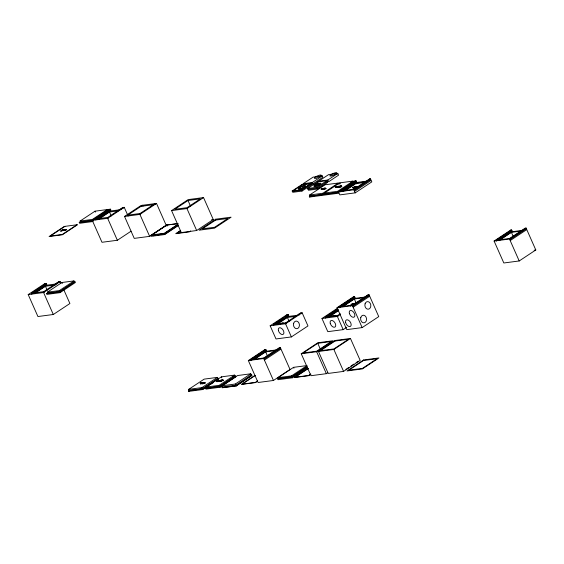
<?xml version="1.0" encoding="UTF-8"?>
<svg xmlns="http://www.w3.org/2000/svg" width="564" height="564" viewBox="0 0 564 564"><rect width="100%" height="100%" fill="white"/><g stroke="black" fill="none" stroke-linecap="round" stroke-linejoin="round"><path stroke-width="0.85" d="M65.544 229.759L63.929 230.366M319.139 183.596L318.195 184.195M319.33 184.04L318.568 184.555L318.152 184.097M317.793 183.998L317.349 184.4L317.793 184.118M60.609 231.043L61.793 230.429M316.355 184.435L316.876 184.724L316.467 184.329M317.743 183.836L318.131 184.252L317.546 184.35M338.379 186.712L339.62 186.162M338.576 187.149L339.817 186.599M219.932 380.728L221.166 380.185M63.859 230.246L63.351 230.457M317.426 184.132L317.06 184.343M317.624 184.569L316.58 184.936M323.863 188.616L324.934 188.143M324.06 189.06L324.878 188.679M202.948 382.963L204.02 382.491M203.146 383.4L204.21 382.928M339.627 186.303L340.05 187.135M221.208 380.291C220.848 380.587 222.174 382.068 221.088 380.397M220.665 381.349L221.603 380.926M318.808 183.758L317.849 183.963M319.005 184.195L318.702 183.836M324.97 188.249L325.167 188.693M204.055 382.596L204.253 383.034M335.213 187.206L336.214 186.613L336.031 187.177M335.411 187.643L337.335 186.465L337.914 187.593L339.408 187.008L339.084 186.578L339.408 187.008M336.729 187.008L337.73 186.416L337.688 186.959M336.927 187.445L337.836 186.867M216.759 381.229L217.76 380.637L217.584 381.194M216.957 381.666L217.316 381.497L216.886 381.137L217.098 381.56L218.881 380.488L219.382 380.89L218.613 381.363L218.423 380.919C219.946 379.262 219.058 383.287 220.348 380.756C219.897 380.721 218.451 380.15 219.459 381.609L220.954 381.031L220.63 380.601M218.275 381.031L219.276 380.439M218.472 381.468L220.397 380.291L220.954 381.031M317.976 184.562L319.302 184.259L319.499 184.696L318.082 184.985L318.082 184.421M338.844 187.044L339.909 186.663M220.2 380.622L220.919 380.284M221.455 380.686L221.222 380.742M321.092 189.046L321.952 188.545L322.15 188.982L321.586 189.356L321.388 188.919L321.952 188.545M321.29 189.483L322.939 188.418C323.362 189.426 322.291 188.982 322.192 188.827M322.425 188.869C324.603 187.311 322.509 190.604 321.783 188.841L322.446 188.482L322.629 189.3M200.178 383.393L201.038 382.893L201.235 383.33L200.671 383.703L200.474 383.266L201.038 382.893M200.375 383.83L202.025 382.759L202.215 383.203L201.193 383.809L200.869 383.189L201.531 382.829L201.708 383.654M201.531 382.829C201.017 384.042 202.476 381.948 202.568 383.153L202.004 383.527L201.806 383.09L202.37 382.716M317.884 183.857L318.279 184.858L318.787 184.788C321.12 184.047 320.43 182.482 318.597 184.35L318.787 184.788M203.195 382.857L203.78 382.526M203.392 383.301L203.964 383.026M65.424 229.865L63.979 230.472M339.542 186.374L339.662 186.797M316.693 184.386C316.037 183.448 317.807 184.773 316.214 184.907L315.755 183.949L314.966 184.365L315.445 185.316L316.94 184.4M353.367 187.262L353.635 187.833L353.438 187.396M324.892 188.32L325.068 188.771M63.274 230.034L61.68 230.993L62.964 230.147M316.862 183.899L314.811 185.246L314.613 184.809L315.361 184.308L316.348 184.886L315.755 183.949M353.825 187.318L354.58 187.875L354.107 187.939L353.825 187.248L354.178 187.882L354.65 187.826L353.91 187.495L354.382 187.438M354.016 187.763L354.509 187.643M356.377 187.445L356.871 187.333M64.296 230.175L64.938 230.084L64.24 230.359M335.77 187.657L336.116 186.98M336.257 187.452L336.214 186.613M337.575 186.818L338.287 186.346L338.851 186.712L337.885 187.044M337.773 187.255L339.218 186.571M217.605 381.038L218.056 381.525M219.121 380.834L219.84 380.362M219.318 381.278C221.285 380.08 218.049 382.188 219.043 380.799M354.312 187.206L354.453 187.847L355.024 187.474L354.375 187.861M356.638 186.917L356.328 187.072M221.363 380.622L220.538 380.883L221.913 380.235M220.94 381.236L221.412 381.003M201.778 383.605L203.35 382.582L203.548 383.026L202.652 383.619M63.372 230.112L64.106 229.802M316.94 183.991L317.962 183.66M317.137 184.435L317.335 184.407A2.637 0.585 -23.9 0 0 317.447 184.463A5.266 1.177 -23.9 0 1 317.567 184.47L317.624 184.484M335.552 187.058L335.756 187.488M321.847 188.877L322.446 188.482M321.783 188.841C320.881 190.272 325.611 188.101 322.721 188.898M323.376 189.137L323.969 188.743M201.129 383.661L202.864 382.653L203.054 383.09L202.18 383.569L201.898 383.167M337.075 186.846L337.272 187.29L338.851 186.268L339.042 186.705L337.885 187.403L337.632 186.783M218.628 380.869L218.832 381.299M64.938 226.361L50.337 236.027L62.343 234.448L76.937 224.775M128.113 216.019L124.235 207.326L107.646 218.317L80.532 221.948L80.13 221.046L95.02 211.183L107.287 209.561L107.689 210.471L108.309 210.386L106.892 211.324M93.116 221.511L79.616 223.295L79.249 222.47L80.666 221.532M80.13 221.046L92.404 219.424L107.287 209.561M97.241 218.994L110.777 210.034L110.389 209.152L108.845 209.357L92.263 220.348L101.985 242.287L117.368 240.264L131.074 231.184M94.223 219.389L92.799 220.327L92.404 219.424M95.64 218.451L102.726 213.756M104.143 212.818L107.689 210.471M95.845 219.918L95.457 219.043L110.389 209.152M98.108 218.092L102.366 215.279M103.783 214.341L110.777 210.034M98.503 218.973L110.551 210.992L119.857 209.766M99.031 218.952L109.508 212.008L118.532 210.823M95.457 219.043L107.766 217.422L122.698 207.531L124.235 207.326M124.524 216.442L141.113 205.458L156.496 203.428L166.225 225.374L149.636 236.358L134.246 238.389L124.524 216.442L139.907 214.412L156.496 203.428M143.037 206.135L142.65 205.254L127.718 215.145L140.027 213.516L154.959 203.632L155.347 204.506M63.647 289.41L69.901 303.517L53.312 314.5L37.922 316.531L28.2 294.584L44.789 283.6L46.326 283.396L46.713 284.27L32.486 293.696M31.788 294.161L31.401 293.28L46.326 283.396M34.051 292.335L39.72 288.578M41.137 287.64L46.713 284.27M34.439 293.209L46.488 285.229L56.647 283.889M34.968 293.188L45.444 286.251L55.293 284.947M31.401 293.28L43.71 291.659L58.635 281.774L60.172 281.57L60.87 283.135M28.2 294.584L43.583 292.554L60.172 281.57M74.377 281.852L59.784 291.517L47.778 293.104L47.369 292.166L61.962 282.501L73.969 280.921L74.377 281.852L74.998 281.767L75.336 282.536L60.073 292.646L46.84 294.387L46.502 293.618L47.954 292.66M181.284 232.537L171.562 210.591L188.143 199.607L203.533 197.576L213.255 219.523L196.674 230.514L177.004 233.165L180.558 230.81M188.023 200.502L174.755 209.293L187.065 207.672L200.333 198.881L188.023 200.502L190.477 206.036M47.369 292.166L59.368 290.587L73.969 280.921M46.502 293.618L59.735 291.877L74.998 281.767M171.562 210.591L186.945 208.567L203.533 197.576M178.153 225.635L164.688 234.553L151.152 236.337L150.764 235.456L166.352 225.135L178.203 223.57M177.618 223.598L166.951 225.008L152.019 234.892L164.328 233.27L177.836 224.324M150.764 235.456L164.3 233.672L177.766 224.754M164.737 234.194L171.139 229.957M172.556 229.012L178.245 225.247M180.684 230.401L175.721 233.686L189.264 231.903L190.681 230.965M292.18 190.977L302.128 184.386L311.363 183.173L311.948 184.484L301.994 191.076L292.758 192.296L292.18 190.977L301.409 189.765L311.363 183.173M302.325 184.83L292.371 191.415L301.606 190.202L311.554 183.61L302.325 184.83L302.128 184.386M322.312 175.919L313.076 177.138L303.122 183.73L312.357 182.51L322.312 175.919L322.89 177.237L312.942 183.829L311.265 184.047M307.676 188.468L317.631 181.883L326.859 180.663L327.642 182.419L317.687 189.011L308.452 190.23L307.676 188.468L316.912 187.255L326.859 180.663M316.714 184.47L314.289 185.486L314.099 185.048L314.966 184.365M315.678 185.062L315.946 183.927M315.149 184.238L315.156 184.802L316.411 184.541L316.214 184.097L314.099 185.048M314.289 185.486L316.531 184.026M315.445 185.316L316.192 184.992M320.26 183.356L318.794 184.322L319.499 184.696M317.892 184.548L319.302 184.259M318.991 184.766L320.451 183.793M327.853 180.001L337.808 173.409L338.583 175.164L328.636 181.756L327.853 180.001L318.625 181.22L328.579 174.628L337.808 173.409M327.247 181.537L317.299 188.129L308.064 189.349M324.829 193.381L323.355 194.354L310.122 196.096L309.643 195.003L325.068 184.781L338.301 183.039L338.781 184.139L339.246 184.076M309.333 196.378L323.489 194.509L323.778 195.172L309.622 197.033L309.333 196.378L310.764 195.433M309.622 197.033L311.772 195.616M321.981 189.278L322.671 188.912L322.305 188.496M323.285 188.369L322.721 188.743L322.918 189.18L324.272 188.242L324.462 188.679L323.468 189.455L323.116 188.665L323.778 188.305M323.524 188.651L324.272 188.242M325.583 188.623L325.562 188.066L326.013 188.672L325.238 188.39L325.428 188.827L326.013 188.672M325.428 188.827L325.562 188.066M309.643 195.003L322.869 193.255L338.301 183.039M324.413 193.05L339.838 182.835L353.071 181.093L353.508 182.08L338.083 192.296L324.85 194.044L324.413 193.05L337.646 191.309L353.071 181.093M323.489 194.509L324.92 193.565M324.053 194.319L338.21 192.458L338.548 193.226L324.399 195.088L324.053 194.319L325.484 193.374M336.003 186.966L336.771 186.543L337.068 187.34M336.87 186.903L337.73 186.416M338.287 186.346L336.807 187.093M336.2 187.622L337.335 186.874M338.851 186.268L337.928 186.783M337.914 187.593L339.049 187.156L338.689 186.289M340.374 186.783L340.078 186.106L340.141 186.874M340.275 186.543L341.53 186.381L341.149 186.536M341.65 186.677L341.157 186.747L340.959 186.092L341.333 185.944L341.65 186.677L341.629 186.127L341.135 186.191M341.157 186.747L341.819 186.564M340.79 191.908L340.402 191.034L353.938 189.25L369.533 178.922L370.456 178.802L371.817 181.869L355.228 192.86L339.845 194.883L338.485 191.816L355.066 180.825L355.99 180.706L356.385 181.587L342.249 190.942M338.21 192.458L355.99 180.706M340.719 191.711L356.385 181.587M343.279 191.154L356.307 182.524L366.515 181.178M344.096 190.858L355.778 183.124L365.93 181.784M345.02 190.808L355.969 183.561L365.282 182.334M352.81 187.396L353.078 188.066L353.24 187.459M353.452 187.29L353.008 187.586M352.965 187.742L353.36 187.692M353.078 188.066L353.642 187.727M354.185 187.424L354.827 187.036L355.186 187.791L355.835 187.368L354.932 187.819L354.735 187.382L355.637 186.931L355.602 187.593M354.262 187.41L354.827 187.036M354.89 187.241L355.687 187.114M354.996 187.354L355.637 186.931M356.772 187.396L356.131 186.86L354.735 187.382M355.024 187.72L356.328 187.304L355.116 187.805M357.795 187.107L357.04 187.551L356.772 187.121L357.491 186.684L357.823 187.304M356.504 187.622L357.216 187.185C356.857 185.937 357.301 188.538 357.026 186.994M356.97 187.558L357.682 187.121M338.485 191.816L353.868 189.786L370.456 178.802M273.744 325.365L273.357 324.49L285.666 322.869L300.591 312.978L302.135 312.773L307.965 325.943L291.384 336.927L275.993 338.957L270.156 325.788L286.745 314.804L288.282 314.599L288.676 315.48L275.14 324.441M273.357 324.49L288.282 314.599M275.726 323.644L279.307 321.276M280.738 320.324L282.888 318.9M285.758 317.003L288.676 315.48M276.12 324.526L288.296 316.46L297.813 315.205M277.629 323.933L287.4 317.454L296.431 316.263M270.156 325.788L285.546 323.764L302.135 312.773M217.866 378.479L202.441 388.702L189.208 390.443L188.721 389.343L204.154 379.128L217.38 377.386L218.62 379.079L216.506 379.361M209.314 385.247L202.864 389.52L188.707 391.381L188.418 390.725L189.849 389.773M188.707 391.381L190.146 390.436M204.669 382.97C203.724 381.56 205.585 383.837 204.901 382.575L204.323 382.737L204.943 383.118M202.201 383.012L202.554 383.802L203.153 383.647L203.35 382.582M204.901 382.575L204.323 382.737M204.513 383.175L205.099 383.019M188.721 389.343L201.954 387.602L217.38 377.386M188.418 390.725L202.575 388.857L218.331 378.423M205.959 387.073L221.384 376.858L234.617 375.109L235.054 376.103L219.629 386.319L206.396 388.06L205.959 387.073L219.192 385.332L234.617 375.109M210.746 384.296L213.608 382.399M215.758 380.975L217.908 379.551M235.139 377.281L220.101 387.242L205.945 389.111L205.599 388.342L207.037 387.39M250.649 360.65L250.261 359.776L263.797 357.992L279.392 347.664L280.315 347.544L290.037 369.49L273.455 380.474L258.065 382.505L248.343 360.558L264.932 349.567L265.848 349.447L266.243 350.329L251.382 360.17M217.57 380.975L218.317 380.566L218.515 381.003C217.584 382.667 217.013 380.192 217.767 381.412M250.261 359.776L265.848 349.447M217.76 381.638L219.1 380.996L218.881 380.488M220.108 381.525L219.678 380.679L220.397 380.291M251.304 359.973L266.243 350.329M219.459 381.609L220.594 381.172L220.235 380.312M222.54 380.538L221.652 380.679L221.462 380.235L222.484 380.016L222.879 380.531M221.652 380.679L222.681 380.453M223.196 380.7L222.886 379.96C222.688 380.545 222.251 380.721 223.175 380.15L223.372 380.587L222.702 380.763M253.863 359.416L266.166 351.266L277.227 349.807M253.955 359.599L265.637 351.865L275.789 350.526M223.175 380.15L222.512 380.326M222.695 380.552L222.886 379.96M339.352 307.775L338.964 306.901L352.507 305.117L368.095 294.789L369.018 294.669L378.747 316.615L362.159 327.599L346.775 329.63L337.046 307.683L353.635 296.692L354.559 296.572L354.946 297.454L340.085 307.295M338.964 306.901L354.559 296.572M346.797 327.247L343.194 329.637L327.804 331.66L321.974 318.498L337.836 307.986M205.599 388.342L219.756 386.474L235.512 376.04L235.858 376.808L235.392 376.865M340.007 307.098L354.946 297.454M325.555 318.075L325.167 317.194L337.737 308.868M222.103 385.762L237.536 375.546L250.761 373.798L251.544 375.553L236.119 385.776L222.886 387.517L222.103 385.762L235.336 384.021L250.761 373.798M248.343 360.558L263.726 358.528L280.315 347.544M328.255 315.875L334.706 311.603M342.567 306.541L354.876 298.391L365.084 297.045M326.951 317.144L338.125 309.749M342.665 306.724L354.34 298.99L363.646 297.764M327.931 317.229L338.675 310.115M328.741 317.102L338.52 310.623M325.167 317.194L337.476 315.572L340.268 313.718M337.046 307.683L352.437 305.653L369.018 294.669M321.974 318.498L337.357 316.467L340.24 314.557M235.907 385.163L251.664 374.729L252.002 375.497L236.245 385.931L222.089 387.799L221.751 387.031L235.907 385.163L236.245 385.931M254.942 375.434L241.329 384.444L255.485 382.575L257.635 381.158M255.344 375.405L242.125 384.162L255.358 382.42L257.558 380.961M301.246 353.755L317.835 342.771L333.218 340.741L316.637 351.732L301.246 353.755L310.976 375.702L326.359 373.678L327.804 372.719M317.765 343.307L303.164 352.979L316.707 351.189L331.301 341.523L317.765 343.307L320.578 349.659M277.953 377.668L293.548 367.34L307.084 365.557L291.496 375.885L277.953 377.668L278.341 378.55L291.884 376.766L306.767 366.903M318.484 351.485L335.065 340.501L350.455 338.471L360.177 360.417L343.589 371.401L328.206 373.431L318.484 351.485L333.867 349.454L350.455 338.471M496.412 241.138L496.017 240.264L509.56 238.48L525.154 228.152L526.078 228.025L535.8 249.972L519.211 260.963L503.828 262.986L494.099 241.047L510.688 230.056L511.611 229.936L511.999 230.81L497.138 240.659M496.017 240.264L511.611 229.936M497.06 240.461L511.999 230.81M307.606 367.735L292.406 377.802L277.939 379.706L277.551 378.832L292.011 376.921L307.211 366.854M499.626 239.904L511.929 231.755L522.99 230.295M499.718 240.088L511.393 232.347L522.398 230.902M308 368.447L294.246 377.556L308.712 375.652L310.884 374.214M308.508 368.355L295.042 377.274L308.586 375.49L310.708 374.08M494.099 241.047L509.489 239.016L526.078 228.025M345.852 369.413L348.771 367.481M350.963 366.029L353.882 364.097M356.074 362.645L358.26 361.2M323.651 188.573L324.039 189.377L324.786 188.947L324.476 188.51L324.786 188.947M202.927 383.358L203.674 382.85L203.865 383.294L202.554 383.802M200.854 383.203L200.431 383.922M324.018 188.496L324.751 188.172M338.569 186.557L339.373 186.261M324.42 188.813L325.125 188.587M338.964 186.952L339.563 186.698M337.695 187.22L337.335 186.465M318.484 183.977L317.539 184.294M201.292 383.167L201.482 383.605M61.554 230.796L61.659 230.824M202.61 382.998L203.125 383.724M323.722 189.095L324.462 188.679M323.842 188.94L324.589 188.51M220.764 380.594L219.269 381.172M219.706 381.222L220.432 380.749L219.431 381.067M339.14 186.733L339.944 186.437M220.679 380.813L221.285 380.474M323.278 189.018L323.955 188.714M323.468 189.455L324.462 189.074L324.131 188.256M202.504 383.266L203.357 382.977L202.864 382.653M336.616 187.417L336.405 186.98M318.991 184.061C318.293 184.491 317.701 183.638 318.702 183.638M318.237 184.28L318.582 184.111M338.118 187.22L339.042 186.705M218.148 381.44L218.317 380.566M318.047 183.843L318.385 183.674M318.406 184.273L318.216 183.829M340.804 186.078L340.325 186.289M340.994 186.515L340.543 186.719M222.336 380.101L221.969 380.27M339.5 186.613L339.859 186.472M61.187 230.754L61.518 230.535M336.511 187.502L336.024 186.952M201.306 383.731L200.897 382.907M356.963 186.783L356.385 187.17M314.613 184.809L315.84 184.245M314.811 185.246L316.037 184.689L315.558 184.752M337.441 187.354L336.983 187.53M217.387 381.602L216.999 381.75M202.081 383.612L201.75 383.746M217.937 381.574L217.76 380.637M62.357 230.204L62.082 230.316A1.643 0.367 -23.9 0 0 62.851 230.063M220.841 380.799L220.524 381.017M221.842 380.319L221.73 380.305M221.518 380.961L221.687 380.897M221.976 380.728L222.096 380.15L221.462 380.235M64.987 229.724L65.53 229.633M318.441 183.653L319.097 183.519M318.639 184.09L319.294 183.956M340.155 186.296L340.184 186.346M221.539 380.439L221.828 380.841M336.151 187.135L336.348 187.572M335.876 187.572L336.969 186.98L336.771 186.543M217.091 381.25L216.823 381.313M339.02 187.163L338.654 187.248M220.566 381.186L220.172 381.271M339.591 187.29L339.937 187.192L339.563 187.354M354.932 187.819L354.749 187.044M200.523 383.358L200.262 383.478M218.649 380.982L218.324 381.116M218.832 381.426L218.55 381.546M60.961 231.021L60.672 231.141M63.21 230.493L62.83 230.62M357.414 186.938L357.527 187.389M220.961 381.349L221.405 381.257L220.707 381.454M140.993 206.353L153.302 204.732M325.964 182.637L327.642 182.419M315.544 184.188L316.214 184.097M315.636 184.52L316.051 185.013M351.027 182.405L353.966 182.017M322.939 188.418L322.989 188.869M339.916 186.219L340.938 185.993L341.333 186.628M341.333 185.944L341.333 186.508M79.249 222.47L92.757 220.686M352.697 187.354L353.17 187.255L353.367 187.939M356.131 186.86L356.251 187.311M355.764 187.065L355.68 187.544M356.258 186.959L356.815 187.459M356.772 187.121L357.675 186.663L357.921 187.248M63.006 229.957L61.793 230.225L62.548 230.126M211.549 219.748L213.255 219.523M153.253 235.71L154.888 235.491M157.356 235.167L158.992 234.948M161.459 234.624L163.92 234.3M534.094 250.197L535.8 249.972M232.572 376.428L235.512 376.04M250 374.947L251.664 374.729M202.025 382.759L202.215 383.203M202.356 383.365L202.927 383.287M222.879 380.651L223.372 380.587M354.037 187.22L354.164 187.664M317.99 184.682L318.547 184.491L317.722 184.788M203.674 382.85L203.865 383.294M64.395 229.774L63.57 230.084A2.637 0.585 -23.9 0 0 63.683 230.14A5.266 1.177 -23.9 0 1 63.81 230.147L63.866 230.161M317.433 184.047L317.377 184.033A5.266 1.177 -23.9 0 0 317.25 184.026A2.637 0.585 -23.9 0 1 317.151 184.012L317.743 183.772M511.541 230.873L511.929 231.755M510.688 230.056L511.745 232.438M510.617 230.591L511.005 231.473M511.393 232.347L513.134 236.281M509.56 238.48L509.948 239.355M509.489 239.016L519.211 260.963M369.533 178.922L369.921 179.796M355.919 181.643L356.307 182.524M358.239 187.163L357.957 186.733L358.154 187.177M355.066 180.825L356.434 183.899M354.996 181.368L355.383 182.242M355.778 183.124L355.969 183.561M357.414 186.691L357.611 187.135M355.567 186.938L355.884 187.558M355.687 187.727L355.278 186.973L355.426 187.488M355.172 187.234L355.355 187.727M355.038 187.22L355.285 187.784M353.663 187.29L353.818 187.791M353.579 187.347L353.776 187.791M352.993 187.318L353.318 187.946M353.868 189.786L355.228 192.86M339.838 182.835L340.275 183.822M340.55 186.134L340.748 186.571M339.761 186.67L339.951 187.107M338.132 186.367L338.562 187.509M337.575 186.437L338.076 187.481M337.646 191.309L338.083 192.296M335.354 187.1L335.552 187.537M323.637 188.32L323.828 188.764M323.877 188.862L324.067 189.3M323.144 188.39L323.616 189.356M320.056 183.385L320.246 183.822M321.811 188.566L322.234 189.448M321.198 188.968L321.395 189.405M368.095 294.789L368.489 295.663M319.104 184.386L319.302 184.823M322.869 193.255L323.355 194.354M317.631 181.883L318.018 182.757M367.101 295.444L367.488 296.326M316.912 187.255L317.687 189.011M315.361 184.209L315.551 184.654M315.361 184.308L315.755 185.211M314.254 185.027L314.444 185.464M312.357 182.51L312.942 183.829M354.481 297.51L354.876 298.391M353.635 296.692L354.685 299.075M353.565 297.235L353.952 298.109M354.34 298.99L356.081 302.917M301.409 189.765L301.994 191.076M352.507 305.117L352.895 305.991M352.437 305.653L362.159 327.599M337.476 315.572L337.864 316.446M337.357 316.467L343.194 329.637M333.867 349.454L343.589 371.401M300.591 312.978L300.986 313.859M316.637 351.732L326.359 373.678M298.934 314.077L299.322 314.952M287.901 315.579L288.296 316.46M286.745 314.804L287.774 317.13M286.625 315.699L287.013 316.58M287.4 317.454L289.106 321.297M285.666 322.869L286.054 323.743M285.546 323.764L291.384 336.927M293.548 367.34L293.936 368.221M291.496 375.885L291.884 376.766M292.011 376.921L292.406 377.802M278.397 348.319L278.785 349.201M265.778 350.385L266.166 351.266M264.932 349.567L265.982 351.95M264.854 350.11L265.242 350.984M265.637 351.865L267.378 355.792M263.797 357.992L264.192 358.866M263.726 358.528L273.455 380.474M186.945 208.567L196.674 230.514M166.951 225.008L167.36 225.931M166.352 225.135L166.74 226.009M235.336 384.021L236.119 385.776M164.3 233.672L164.688 234.553M221.384 376.858L221.821 377.845M221.624 380.129L221.821 380.566M219.678 380.383L219.868 380.82M219.953 380.996L220.143 381.433M219.121 380.46L219.629 381.504M219.192 385.332L219.629 386.319M219.756 386.474L220.101 387.242M140.027 213.516L140.422 214.398M139.907 214.412L149.636 236.358M204.485 382.434L204.669 383.076M203.957 382.674L204.154 383.118M202.962 383.203L203.153 383.647M202.229 382.73L202.702 383.703M122.698 207.531L123.086 208.412M200.283 383.316L200.481 383.753M201.954 387.602L202.441 388.702M202.575 388.857L202.864 389.52M121.034 208.631L121.422 209.512M110.156 210.111L110.551 210.992M108.845 209.357L109.888 211.712M108.725 210.252L109.113 211.133M109.508 212.008L111.242 215.92M107.766 217.422L108.154 218.296M107.646 218.317L117.368 240.264M95.02 211.183L95.415 212.085M61.962 282.501L62.378 283.431M58.635 281.774L59.023 282.649M56.978 282.867L57.366 283.748M59.368 290.587L59.784 291.517M59.735 291.877L60.073 292.646M46.1 284.355L46.488 285.229M44.789 283.6L45.832 285.948M44.669 284.496L45.057 285.37M45.444 286.251L47.179 290.164M43.71 291.659L44.098 292.54M43.583 292.554L53.312 314.5M282.43 323.228A3.814 2.961 82.5 0 1 282.726 323.376M280.562 324.145A3.814 2.961 82.5 0 1 284.235 323.391M293.421 318.427A3.814 2.249 56.5 0 1 293.59 318.286M332.478 315.889A3.814 2.961 82.5 0 1 333.634 315.769M332.739 316.559A3.814 2.961 82.5 0 1 336.222 316.073M351.957 305.244A3.814 2.961 82.5 0 1 355.672 303.693M350.336 306.139A3.814 2.961 82.5 0 1 353.973 303.735M321.12 175.975A3.758 0.839 -23.9 0 1 321.649 176.278M336.398 173.747A3.814 0.853 -23.9 0 1 337.328 174.022M339.401 187.213L339.873 186.917L339.401 187.213M64.317 226.439L49.061 236.549L62.294 234.807L77.55 224.698L64.317 226.439M64.515 230.535L65.537 230.507L66.693 229.47L64.515 230.535M215.716 219.199L199.134 230.19L214.517 228.159L231.106 217.175L215.716 219.199M215.596 220.094L202.328 228.885L214.637 227.264L227.905 218.472L215.596 220.094M370.386 179.74L354.46 190.287L354.848 191.161L370.774 180.614L370.386 179.74M280.245 348.481L264.319 359.028L264.706 359.902L280.632 349.356L280.245 348.481M368.948 295.606L353.022 306.153L353.416 307.027L369.335 296.481L368.948 295.606M334.995 341.037L320.401 350.702L333.937 348.919L348.538 339.253L334.995 341.037M526 228.97L510.082 239.517L510.469 240.391L526.388 229.844L526 228.97M363.561 359.973L346.98 370.957L362.363 368.926L378.952 357.943L363.561 359.973M363.491 360.509L348.897 370.174L362.433 368.391L377.034 358.725L363.491 360.509M278.426 330.624A3.814 2.249 56.5 0 0 283.206 334.325A3.814 2.249 56.5 0 0 281.676 328.474A3.814 2.249 56.5 0 0 278.426 330.624M293.668 323.285A3.814 2.961 82.5 0 0 296.904 328.685A3.814 2.961 82.5 0 0 298.772 322.714A3.814 2.961 82.5 0 0 293.668 323.285M330.236 323.327A3.814 2.249 56.5 0 0 335.016 327.028A3.814 2.249 56.5 0 0 333.486 321.184A3.814 2.249 56.5 0 0 330.236 323.327M345.676 322.678A3.814 2.249 56.5 0 0 350.455 326.38A3.814 2.249 56.5 0 0 348.926 320.528A3.814 2.249 56.5 0 0 345.676 322.678M349.363 313.358A3.814 2.249 56.5 0 0 354.15 317.067A3.814 2.249 56.5 0 0 352.613 311.215A3.814 2.249 56.5 0 0 349.363 313.358M365.077 303.806A3.814 2.961 82.5 0 0 368.313 309.199A3.814 2.961 82.5 0 0 370.181 303.228A3.814 2.961 82.5 0 0 365.077 303.806M360.812 317.419A3.814 2.961 82.5 0 0 364.048 322.812A3.814 2.961 82.5 0 0 365.916 316.841A3.814 2.961 82.5 0 0 360.812 317.419M300.443 188.968A3.758 0.839 -23.9 0 0 305.406 186.021A3.758 0.839 -23.9 0 0 300.048 187.558A3.758 0.839 -23.9 0 0 300.443 188.968M300.316 188.693A3.758 0.839 -23.9 0 0 305.286 185.746A3.758 0.839 -23.9 0 0 299.921 187.283A3.758 0.839 -23.9 0 0 300.316 188.693M316.242 178.146A3.758 0.839 -23.9 0 0 321.205 175.2A3.758 0.839 -23.9 0 0 315.847 176.736A3.758 0.839 -23.9 0 0 316.242 178.146M331.787 175.827A3.814 0.853 -23.9 0 0 336.835 172.831A3.814 0.853 -23.9 0 0 331.392 174.389A3.814 0.853 -23.9 0 0 331.787 175.827M315.868 186.374A3.814 0.853 -23.9 0 0 320.916 183.378A3.814 0.853 -23.9 0 0 315.466 184.936A3.814 0.853 -23.9 0 0 315.868 186.374"/></g></svg>
